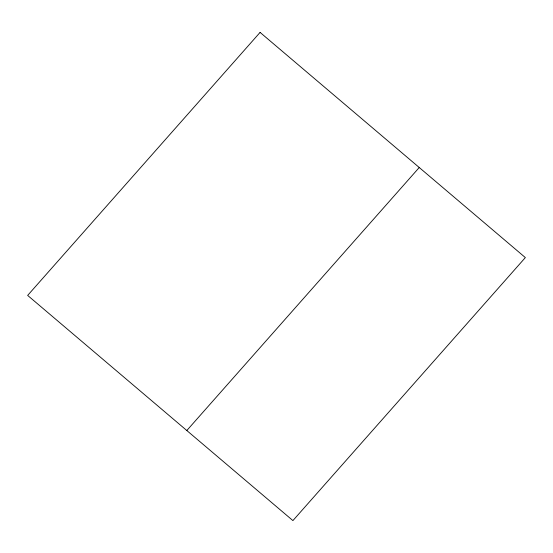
<?xml version="1.0" encoding="UTF-8"?>
<svg xmlns="http://www.w3.org/2000/svg" width="553" height="553" viewBox="0 0 553 553"><rect width="100%" height="100%" fill="white"/><g stroke="black" fill="none" stroke-linecap="round" stroke-linejoin="round"><path stroke-width="0.83" d="M186.81 430.524L419.243 167.511M260.083 32.406L27.65 295.413L292.917 520.594L525.35 257.587L260.083 32.406"/></g></svg>
